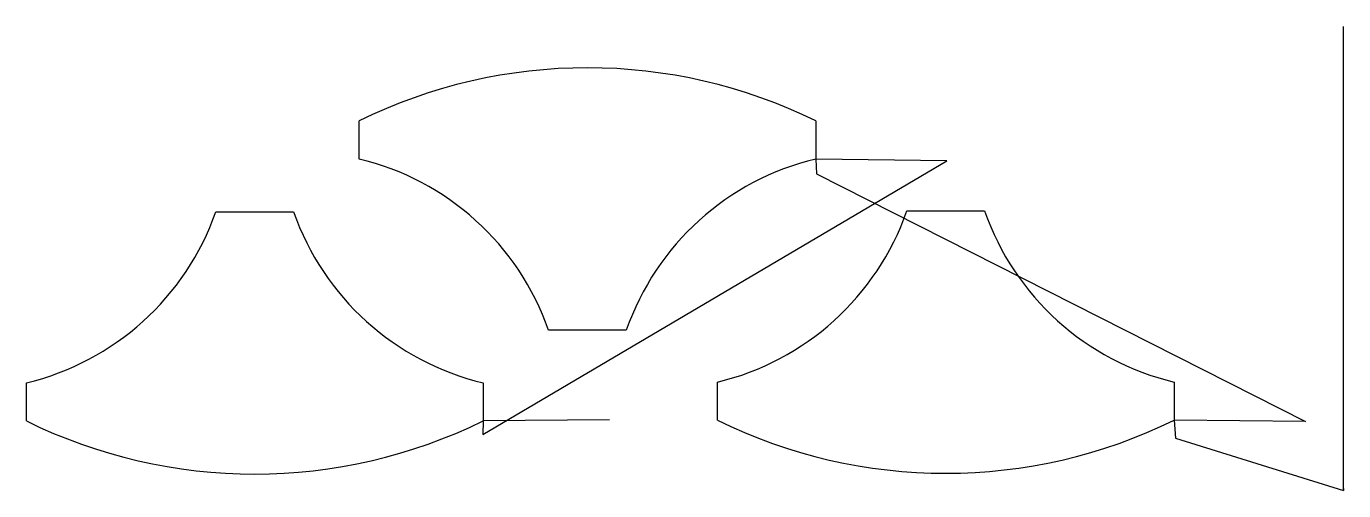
# Model space of a CAD drawing. Header units: metres. Extents: x 14 to 626, y 1010 to 1226.
import ezdxf

# ---------------------------------------------------------------- set-up
doc = ezdxf.new("R2010")
doc.units = ezdxf.units.M

msp = doc.modelspace()

# ---------------------------------------------------------------- linework, layer by layer
at = {"layer": 'TOOL_0'}
for p, q in [((626.424, 1224.707), (626.424, 1225.707)), ((626.424, 1010.788), (626.424, 1224.707)), ((168.331, 1164.015), (168.331, 1181.732)), ((380.831, 1181.732), (380.831, 1164.015)), ((225.923, 1035.849), (441.781, 1163.12)), ((380.831, 1164.015), (381.142, 1157.062)), ((441.781, 1163.12), (380.832, 1164.015)), ((381.142, 1157.062), (608.74, 1041.978)), ((101.709, 1139.523), (137.858, 1139.524)), ((423.211, 1139.866), (459.36, 1139.867)), ((292.656, 1084.418), (256.507, 1084.418)), ((13.533, 1042.209), (13.534, 1059.926)), ((226.033, 1059.927), (226.034, 1042.21)), ((335.035, 1042.552), (335.036, 1060.269)), ((547.535, 1060.27), (547.536, 1042.553)), ((226.034, 1042.21), (225.923, 1035.849)), ((284.916, 1042.751), (226.034, 1042.208)), ((547.536, 1042.553), (548.148, 1034.202)), ((608.74, 1041.978), (547.536, 1042.551)), ((548.148, 1034.202), (626.424, 1009.788)), ((626.424, 1009.788), (626.424, 1010.788)), ((626.424, 1010.788), (626.424, 1009.788)), ((626.424, 1009.788), (626.424, 1010.788))]:
    msp.add_line(p, q, dxfattribs=at)
for centre, radius, start, end in [((274.581, 965.418), 241, 63.840463, 116.159537), ((139.481, 1043.418), 124, 19.307884, 76.546178), ((409.682, 1043.418), 124, 103.453822, 160.692116), ((-15.316, 1180.523), 124, 283.453822, 340.691964), ((254.884, 1180.524), 124, 199.307884, 256.545728), ((306.186, 1180.866), 124, 283.453822, 340.691964), ((576.386, 1180.867), 124, 199.307884, 256.545728), ((119.784, 1258.522), 241, 243.840144, 296.159537), ((441.286, 1258.865), 241, 243.840144, 296.159537)]:
    msp.add_arc(centre, radius, start, end, dxfattribs=at)

doc.saveas('drawing.dxf')
